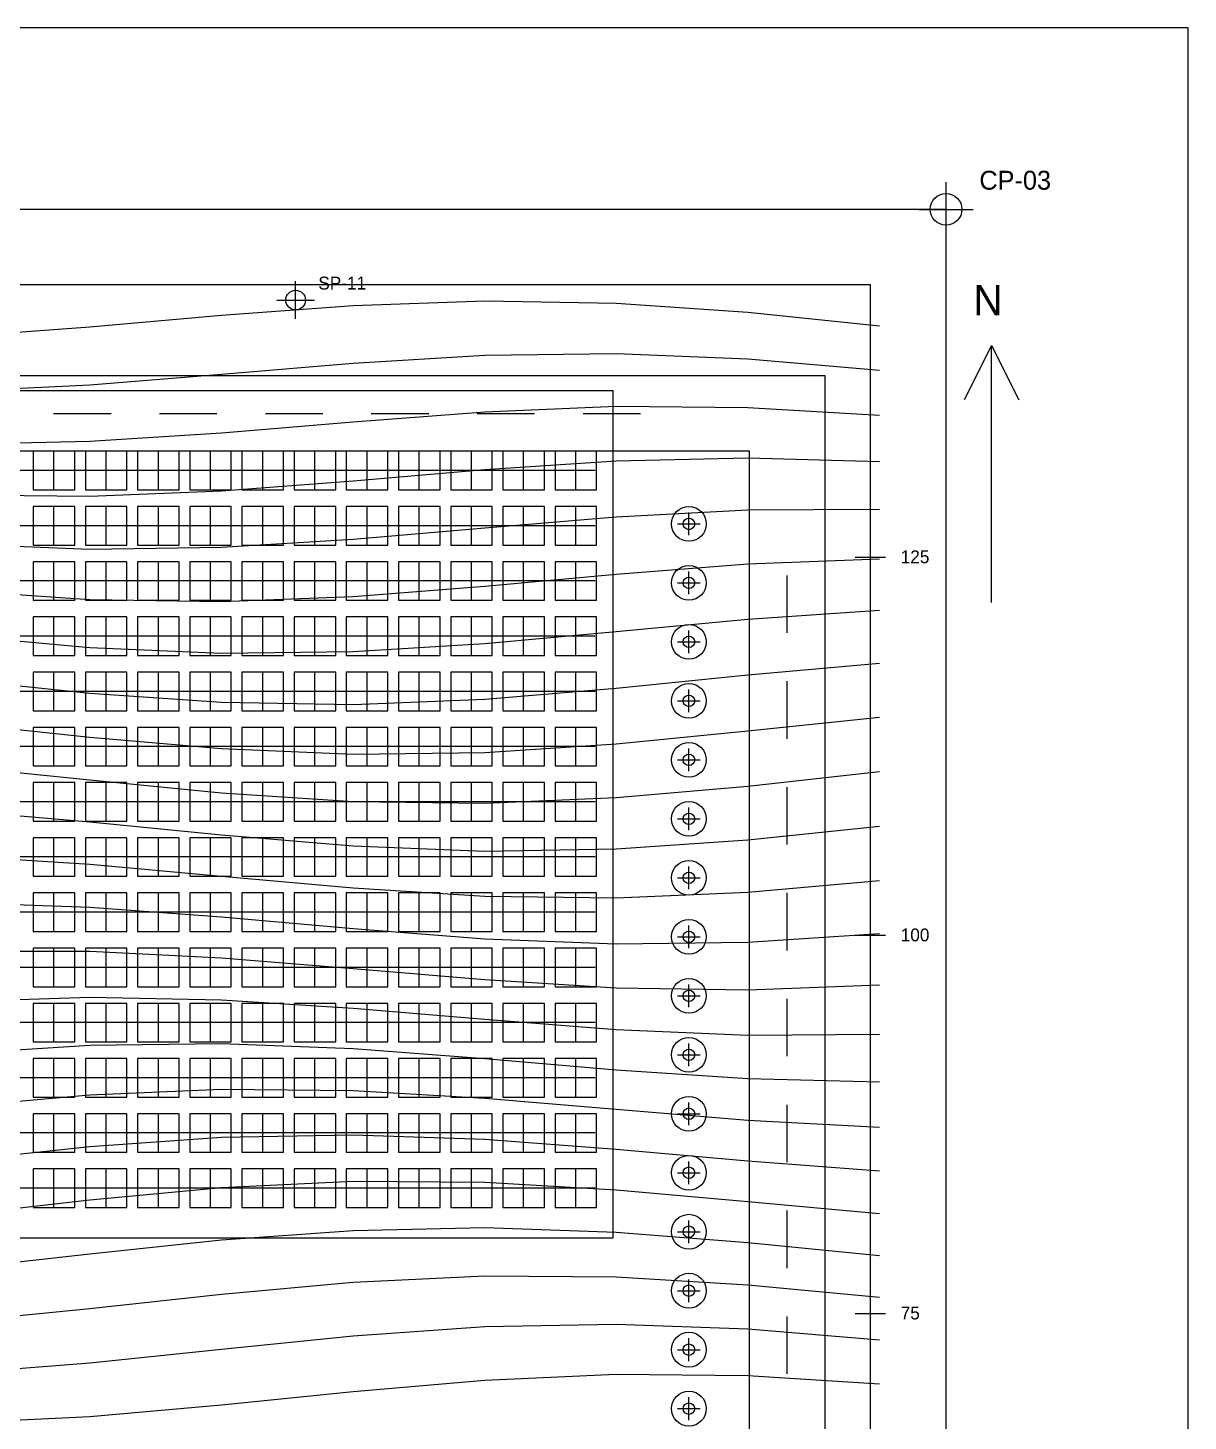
# Model space of a CAD drawing. Header units: metres. Extents: x -8 to 268, y -14 to 160.
# Drawn here: x 191.3 to 268, y 67.9 to 160 of the extents above; entities that cross this region are included whole.
import ezdxf

# ---------------------------------------------------------------- set-up
doc = ezdxf.new("R2010")
doc.units = ezdxf.units.M
for name, color, linetype in [('Annotations', 7, 'CONTINUOUS'), ('Energy network', 5, 'CONTINUOUS'), ('Landscape', 6, 'CONTINUOUS'), ('Road & access', 7, 'CONTINUOUS'), ('Site boundary', 8, 'CONTINUOUS'), ('Solar modules', 2, 'CONTINUOUS'), ('Survey control', 3, 'CONTINUOUS'), ('Topography', 8, 'CONTINUOUS')]:
    doc.layers.add(name, color=color, linetype=linetype)
doc.styles.get("Standard").update_dxf_attribs({"font": 'sans-serif'})

msp = doc.modelspace()

# ---------------------------------------------------------------- linework, layer by layer
at = {"layer": 'Annotations'}
for p, q in [((255, 139), (253.2, 135.4)), ((255, 122), (255, 139)), ((255, 139), (256.8, 135.4)), ((246, 125), (248, 125)), ((246, 100), (248, 100)), ((246, 75), (248, 75))]:
    msp.add_line(p, q, dxfattribs=at)
at = {"layer": 'Energy network'}
for p, q in [((132, 130.75), (228.8, 130.75)), ((132, 127.1), (228.8, 127.1)), ((132, 123.45), (228.8, 123.45)), ((132, 119.8), (228.8, 119.8)), ((132, 116.15), (228.8, 116.15)), ((132, 112.5), (228.8, 112.5)), ((132, 108.85), (228.8, 108.85)), ((132, 105.2), (228.8, 105.2)), ((132, 101.55), (228.8, 101.55)), ((132, 97.9), (228.8, 97.9)), ((132, 94.25), (228.8, 94.25)), ((132, 90.6), (228.8, 90.6)), ((132, 86.95), (228.8, 86.95)), ((132, 83.3), (228.8, 83.3))]:
    msp.add_line(p, q, dxfattribs=at)
msp.add_lwpolyline([(131, 80), (230, 80), (230, 136), (131, 136)], close=True, dxfattribs=at)
at = {"layer": 'Landscape'}
for p, q in [((234.25, 127.2), (235.75, 127.2)), ((235, 126.45), (235, 127.95)), ((235, 122.55), (235, 124.05)), ((234.25, 123.3), (235.75, 123.3)), ((235, 118.65), (235, 120.15)), ((234.25, 119.4), (235.75, 119.4)), ((235, 114.75), (235, 116.25)), ((234.25, 115.5), (235.75, 115.5)), ((234.25, 111.6), (235.75, 111.6)), ((235, 110.85), (235, 112.35)), ((235, 106.95), (235, 108.45)), ((234.25, 107.7), (235.75, 107.7)), ((235, 103.05), (235, 104.55)), ((234.25, 103.8), (235.75, 103.8)), ((235, 99.15), (235, 100.65)), ((234.25, 99.9), (235.75, 99.9)), ((235, 95.25), (235, 96.75)), ((234.25, 96), (235.75, 96)), ((235, 91.35), (235, 92.85)), ((234.25, 92.1), (235.75, 92.1)), ((235, 87.45), (235, 88.95)), ((234.25, 88.2), (235.75, 88.2)), ((235, 83.55), (235, 85.05)), ((234.25, 84.3), (235.75, 84.3)), ((235, 79.65), (235, 81.15)), ((234.25, 80.4), (235.75, 80.4)), ((234.25, 76.5), (235.75, 76.5)), ((235, 75.75), (235, 77.25)), ((235, 71.85), (235, 73.35)), ((234.25, 72.6), (235.75, 72.6)), ((235, 67.95), (235, 69.45)), ((234.25, 68.7), (235.75, 68.7))]:
    msp.add_line(p, q, dxfattribs=at)
for centre, radius in [((235, 127.2), 1.15), ((235, 127.2), 0.38), ((235, 123.3), 1.15), ((235, 123.3), 0.38), ((235, 119.4), 1.15), ((235, 119.4), 0.38), ((235, 115.5), 1.15), ((235, 115.5), 0.38), ((235, 111.6), 1.15), ((235, 111.6), 0.38), ((235, 107.7), 1.15), ((235, 107.7), 0.38), ((235, 103.8), 1.15), ((235, 103.8), 0.38), ((235, 99.9), 1.15), ((235, 99.9), 0.38), ((235, 96), 1.15), ((235, 96), 0.38), ((235, 92.1), 1.15), ((235, 92.1), 0.38), ((235, 88.2), 1.15), ((235, 88.2), 0.38), ((235, 84.3), 1.15), ((235, 84.3), 0.38), ((235, 80.4), 1.15), ((235, 80.4), 0.38), ((235, 76.5), 1.15), ((235, 76.5), 0.38), ((235, 72.6), 1.15), ((235, 72.6), 0.38), ((235, 68.7), 1.15), ((235, 68.7), 0.38)]:
    msp.add_circle(centre, radius, dxfattribs=at)
at = {"layer": 'Road & access'}
for p, q in [((193, 134.5), (196.8, 134.5)), ((200, 134.5), (203.8, 134.5)), ((207, 134.5), (210.8, 134.5)), ((214, 134.5), (217.8, 134.5)), ((221, 134.5), (224.8, 134.5)), ((228, 134.5), (231.8, 134.5)), ((241.5, 120), (241.5, 123.8)), ((241.5, 113), (241.5, 116.8)), ((241.5, 106), (241.5, 109.8)), ((241.5, 99), (241.5, 102.8)), ((241.5, 92), (241.5, 95.8)), ((241.5, 85), (241.5, 88.8)), ((241.5, 78), (241.5, 81.8)), ((241.5, 71), (241.5, 74.8))]:
    msp.add_line(p, q, dxfattribs=at)
for points in [[(8, 10), (244, 10), (244, 137), (8, 137)], [(13, 15), (239, 15), (239, 132), (13, 132)]]:
    msp.add_lwpolyline(points, close=True, dxfattribs=at)
at = {"layer": 'Site boundary'}
for points in [[(-8, -14), (268, -14), (268, 160), (-8, 160)], [(0, 0), (252, 0), (252, 148), (0, 148)], [(5, 5), (247, 5), (247, 143), (5, 143)]]:
    msp.add_lwpolyline(points, close=True, dxfattribs=at)
at = {"layer": 'Solar modules'}
for p, q in [((193.025, 129.45), (193.025, 132)), ((196.475, 129.45), (196.475, 132)), ((199.925, 129.45), (199.925, 132)), ((203.375, 129.45), (203.375, 132)), ((206.825, 129.45), (206.825, 132)), ((210.275, 129.45), (210.275, 132)), ((213.725, 129.45), (213.725, 132)), ((217.175, 129.45), (217.175, 132)), ((220.625, 129.45), (220.625, 132)), ((224.075, 129.45), (224.075, 132)), ((227.525, 129.45), (227.525, 132)), ((193.025, 125.8), (193.025, 128.35)), ((196.475, 125.8), (196.475, 128.35)), ((199.925, 125.8), (199.925, 128.35)), ((203.375, 125.8), (203.375, 128.35)), ((206.825, 125.8), (206.825, 128.35)), ((210.275, 125.8), (210.275, 128.35)), ((213.725, 125.8), (213.725, 128.35)), ((217.175, 125.8), (217.175, 128.35)), ((220.625, 125.8), (220.625, 128.35)), ((224.075, 125.8), (224.075, 128.35)), ((227.525, 125.8), (227.525, 128.35)), ((193.025, 122.15), (193.025, 124.7)), ((196.475, 122.15), (196.475, 124.7)), ((199.925, 122.15), (199.925, 124.7)), ((203.375, 122.15), (203.375, 124.7)), ((206.825, 122.15), (206.825, 124.7)), ((210.275, 122.15), (210.275, 124.7)), ((213.725, 122.15), (213.725, 124.7)), ((217.175, 122.15), (217.175, 124.7)), ((220.625, 122.15), (220.625, 124.7)), ((224.075, 122.15), (224.075, 124.7)), ((227.525, 122.15), (227.525, 124.7)), ((193.025, 118.5), (193.025, 121.05)), ((196.475, 118.5), (196.475, 121.05)), ((199.925, 118.5), (199.925, 121.05)), ((203.375, 118.5), (203.375, 121.05)), ((206.825, 118.5), (206.825, 121.05)), ((210.275, 118.5), (210.275, 121.05)), ((213.725, 118.5), (213.725, 121.05)), ((217.175, 118.5), (217.175, 121.05)), ((220.625, 118.5), (220.625, 121.05)), ((224.075, 118.5), (224.075, 121.05)), ((227.525, 118.5), (227.525, 121.05)), ((193.025, 114.85), (193.025, 117.4)), ((196.475, 114.85), (196.475, 117.4)), ((199.925, 114.85), (199.925, 117.4)), ((203.375, 114.85), (203.375, 117.4)), ((206.825, 114.85), (206.825, 117.4)), ((210.275, 114.85), (210.275, 117.4)), ((213.725, 114.85), (213.725, 117.4)), ((217.175, 114.85), (217.175, 117.4)), ((220.625, 114.85), (220.625, 117.4)), ((224.075, 114.85), (224.075, 117.4)), ((227.525, 114.85), (227.525, 117.4)), ((193.025, 111.2), (193.025, 113.75)), ((196.475, 111.2), (196.475, 113.75)), ((199.925, 111.2), (199.925, 113.75)), ((203.375, 111.2), (203.375, 113.75)), ((206.825, 111.2), (206.825, 113.75)), ((210.275, 111.2), (210.275, 113.75)), ((213.725, 111.2), (213.725, 113.75)), ((217.175, 111.2), (217.175, 113.75)), ((220.625, 111.2), (220.625, 113.75)), ((224.075, 111.2), (224.075, 113.75)), ((227.525, 111.2), (227.525, 113.75)), ((193.025, 107.55), (193.025, 110.1)), ((196.475, 107.55), (196.475, 110.1)), ((199.925, 107.55), (199.925, 110.1)), ((203.375, 107.55), (203.375, 110.1)), ((206.825, 107.55), (206.825, 110.1)), ((210.275, 107.55), (210.275, 110.1)), ((213.725, 107.55), (213.725, 110.1)), ((217.175, 107.55), (217.175, 110.1)), ((220.625, 107.55), (220.625, 110.1)), ((224.075, 107.55), (224.075, 110.1)), ((227.525, 107.55), (227.525, 110.1)), ((193.025, 103.9), (193.025, 106.45)), ((196.475, 103.9), (196.475, 106.45)), ((199.925, 103.9), (199.925, 106.45)), ((203.375, 103.9), (203.375, 106.45)), ((206.825, 103.9), (206.825, 106.45)), ((210.275, 103.9), (210.275, 106.45)), ((213.725, 103.9), (213.725, 106.45)), ((217.175, 103.9), (217.175, 106.45)), ((220.625, 103.9), (220.625, 106.45)), ((224.075, 103.9), (224.075, 106.45)), ((227.525, 103.9), (227.525, 106.45)), ((193.025, 100.25), (193.025, 102.8)), ((196.475, 100.25), (196.475, 102.8)), ((199.925, 100.25), (199.925, 102.8)), ((203.375, 100.25), (203.375, 102.8)), ((206.825, 100.25), (206.825, 102.8)), ((210.275, 100.25), (210.275, 102.8)), ((213.725, 100.25), (213.725, 102.8)), ((217.175, 100.25), (217.175, 102.8)), ((220.625, 100.25), (220.625, 102.8)), ((224.075, 100.25), (224.075, 102.8)), ((227.525, 100.25), (227.525, 102.8)), ((193.025, 96.6), (193.025, 99.15)), ((196.475, 96.6), (196.475, 99.15)), ((199.925, 96.6), (199.925, 99.15)), ((203.375, 96.6), (203.375, 99.15)), ((206.825, 96.6), (206.825, 99.15)), ((210.275, 96.6), (210.275, 99.15)), ((213.725, 96.6), (213.725, 99.15)), ((217.175, 96.6), (217.175, 99.15)), ((220.625, 96.6), (220.625, 99.15)), ((224.075, 96.6), (224.075, 99.15)), ((227.525, 96.6), (227.525, 99.15)), ((193.025, 92.95), (193.025, 95.5)), ((196.475, 92.95), (196.475, 95.5)), ((199.925, 92.95), (199.925, 95.5)), ((203.375, 92.95), (203.375, 95.5)), ((206.825, 92.95), (206.825, 95.5)), ((210.275, 92.95), (210.275, 95.5)), ((213.725, 92.95), (213.725, 95.5)), ((217.175, 92.95), (217.175, 95.5)), ((220.625, 92.95), (220.625, 95.5)), ((224.075, 92.95), (224.075, 95.5)), ((227.525, 92.95), (227.525, 95.5)), ((193.025, 89.3), (193.025, 91.85)), ((196.475, 89.3), (196.475, 91.85)), ((199.925, 89.3), (199.925, 91.85)), ((203.375, 89.3), (203.375, 91.85)), ((206.825, 89.3), (206.825, 91.85)), ((210.275, 89.3), (210.275, 91.85)), ((213.725, 89.3), (213.725, 91.85)), ((217.175, 89.3), (217.175, 91.85)), ((220.625, 89.3), (220.625, 91.85)), ((224.075, 89.3), (224.075, 91.85)), ((227.525, 89.3), (227.525, 91.85)), ((193.025, 85.65), (193.025, 88.2)), ((196.475, 85.65), (196.475, 88.2)), ((199.925, 85.65), (199.925, 88.2)), ((203.375, 85.65), (203.375, 88.2)), ((206.825, 85.65), (206.825, 88.2)), ((210.275, 85.65), (210.275, 88.2)), ((213.725, 85.65), (213.725, 88.2)), ((217.175, 85.65), (217.175, 88.2)), ((220.625, 85.65), (220.625, 88.2)), ((224.075, 85.65), (224.075, 88.2)), ((227.525, 85.65), (227.525, 88.2)), ((193.025, 82), (193.025, 84.55)), ((196.475, 82), (196.475, 84.55)), ((199.925, 82), (199.925, 84.55)), ((203.375, 82), (203.375, 84.55)), ((206.825, 82), (206.825, 84.55)), ((210.275, 82), (210.275, 84.55)), ((213.725, 82), (213.725, 84.55)), ((217.175, 82), (217.175, 84.55)), ((220.625, 82), (220.625, 84.55)), ((224.075, 82), (224.075, 84.55)), ((227.525, 82), (227.525, 84.55))]:
    msp.add_line(p, q, dxfattribs=at)
for points in [[(191.65, 129.45), (194.4, 129.45), (194.4, 132), (191.65, 132)], [(195.1, 129.45), (197.85, 129.45), (197.85, 132), (195.1, 132)], [(198.55, 129.45), (201.3, 129.45), (201.3, 132), (198.55, 132)], [(202, 129.45), (204.75, 129.45), (204.75, 132), (202, 132)], [(205.45, 129.45), (208.2, 129.45), (208.2, 132), (205.45, 132)], [(208.9, 129.45), (211.65, 129.45), (211.65, 132), (208.9, 132)], [(212.35, 129.45), (215.1, 129.45), (215.1, 132), (212.35, 132)], [(215.8, 129.45), (218.55, 129.45), (218.55, 132), (215.8, 132)], [(219.25, 129.45), (222, 129.45), (222, 132), (219.25, 132)], [(222.7, 129.45), (225.45, 129.45), (225.45, 132), (222.7, 132)], [(226.15, 129.45), (228.9, 129.45), (228.9, 132), (226.15, 132)], [(191.65, 125.8), (194.4, 125.8), (194.4, 128.35), (191.65, 128.35)], [(195.1, 125.8), (197.85, 125.8), (197.85, 128.35), (195.1, 128.35)], [(198.55, 125.8), (201.3, 125.8), (201.3, 128.35), (198.55, 128.35)], [(202, 125.8), (204.75, 125.8), (204.75, 128.35), (202, 128.35)], [(205.45, 125.8), (208.2, 125.8), (208.2, 128.35), (205.45, 128.35)], [(208.9, 125.8), (211.65, 125.8), (211.65, 128.35), (208.9, 128.35)], [(212.35, 125.8), (215.1, 125.8), (215.1, 128.35), (212.35, 128.35)], [(215.8, 125.8), (218.55, 125.8), (218.55, 128.35), (215.8, 128.35)], [(219.25, 125.8), (222, 125.8), (222, 128.35), (219.25, 128.35)], [(222.7, 125.8), (225.45, 125.8), (225.45, 128.35), (222.7, 128.35)], [(226.15, 125.8), (228.9, 125.8), (228.9, 128.35), (226.15, 128.35)], [(191.65, 122.15), (194.4, 122.15), (194.4, 124.7), (191.65, 124.7)], [(195.1, 122.15), (197.85, 122.15), (197.85, 124.7), (195.1, 124.7)], [(198.55, 122.15), (201.3, 122.15), (201.3, 124.7), (198.55, 124.7)], [(202, 122.15), (204.75, 122.15), (204.75, 124.7), (202, 124.7)], [(205.45, 122.15), (208.2, 122.15), (208.2, 124.7), (205.45, 124.7)], [(208.9, 122.15), (211.65, 122.15), (211.65, 124.7), (208.9, 124.7)], [(212.35, 122.15), (215.1, 122.15), (215.1, 124.7), (212.35, 124.7)], [(215.8, 122.15), (218.55, 122.15), (218.55, 124.7), (215.8, 124.7)], [(219.25, 122.15), (222, 122.15), (222, 124.7), (219.25, 124.7)], [(222.7, 122.15), (225.45, 122.15), (225.45, 124.7), (222.7, 124.7)], [(226.15, 122.15), (228.9, 122.15), (228.9, 124.7), (226.15, 124.7)], [(191.65, 118.5), (194.4, 118.5), (194.4, 121.05), (191.65, 121.05)], [(195.1, 118.5), (197.85, 118.5), (197.85, 121.05), (195.1, 121.05)], [(198.55, 118.5), (201.3, 118.5), (201.3, 121.05), (198.55, 121.05)], [(202, 118.5), (204.75, 118.5), (204.75, 121.05), (202, 121.05)], [(205.45, 118.5), (208.2, 118.5), (208.2, 121.05), (205.45, 121.05)], [(208.9, 118.5), (211.65, 118.5), (211.65, 121.05), (208.9, 121.05)], [(212.35, 118.5), (215.1, 118.5), (215.1, 121.05), (212.35, 121.05)], [(215.8, 118.5), (218.55, 118.5), (218.55, 121.05), (215.8, 121.05)], [(219.25, 118.5), (222, 118.5), (222, 121.05), (219.25, 121.05)], [(222.7, 118.5), (225.45, 118.5), (225.45, 121.05), (222.7, 121.05)], [(226.15, 118.5), (228.9, 118.5), (228.9, 121.05), (226.15, 121.05)], [(191.65, 114.85), (194.4, 114.85), (194.4, 117.4), (191.65, 117.4)], [(195.1, 114.85), (197.85, 114.85), (197.85, 117.4), (195.1, 117.4)], [(198.55, 114.85), (201.3, 114.85), (201.3, 117.4), (198.55, 117.4)], [(202, 114.85), (204.75, 114.85), (204.75, 117.4), (202, 117.4)], [(205.45, 114.85), (208.2, 114.85), (208.2, 117.4), (205.45, 117.4)], [(208.9, 114.85), (211.65, 114.85), (211.65, 117.4), (208.9, 117.4)], [(212.35, 114.85), (215.1, 114.85), (215.1, 117.4), (212.35, 117.4)], [(215.8, 114.85), (218.55, 114.85), (218.55, 117.4), (215.8, 117.4)], [(219.25, 114.85), (222, 114.85), (222, 117.4), (219.25, 117.4)], [(222.7, 114.85), (225.45, 114.85), (225.45, 117.4), (222.7, 117.4)], [(226.15, 114.85), (228.9, 114.85), (228.9, 117.4), (226.15, 117.4)], [(191.65, 111.2), (194.4, 111.2), (194.4, 113.75), (191.65, 113.75)], [(195.1, 111.2), (197.85, 111.2), (197.85, 113.75), (195.1, 113.75)], [(198.55, 111.2), (201.3, 111.2), (201.3, 113.75), (198.55, 113.75)], [(202, 111.2), (204.75, 111.2), (204.75, 113.75), (202, 113.75)], [(205.45, 111.2), (208.2, 111.2), (208.2, 113.75), (205.45, 113.75)], [(208.9, 111.2), (211.65, 111.2), (211.65, 113.75), (208.9, 113.75)], [(212.35, 111.2), (215.1, 111.2), (215.1, 113.75), (212.35, 113.75)], [(215.8, 111.2), (218.55, 111.2), (218.55, 113.75), (215.8, 113.75)], [(219.25, 111.2), (222, 111.2), (222, 113.75), (219.25, 113.75)], [(222.7, 111.2), (225.45, 111.2), (225.45, 113.75), (222.7, 113.75)], [(226.15, 111.2), (228.9, 111.2), (228.9, 113.75), (226.15, 113.75)], [(191.65, 107.55), (194.4, 107.55), (194.4, 110.1), (191.65, 110.1)], [(195.1, 107.55), (197.85, 107.55), (197.85, 110.1), (195.1, 110.1)], [(198.55, 107.55), (201.3, 107.55), (201.3, 110.1), (198.55, 110.1)], [(202, 107.55), (204.75, 107.55), (204.75, 110.1), (202, 110.1)], [(205.45, 107.55), (208.2, 107.55), (208.2, 110.1), (205.45, 110.1)], [(208.9, 107.55), (211.65, 107.55), (211.65, 110.1), (208.9, 110.1)], [(212.35, 107.55), (215.1, 107.55), (215.1, 110.1), (212.35, 110.1)], [(215.8, 107.55), (218.55, 107.55), (218.55, 110.1), (215.8, 110.1)], [(219.25, 107.55), (222, 107.55), (222, 110.1), (219.25, 110.1)], [(222.7, 107.55), (225.45, 107.55), (225.45, 110.1), (222.7, 110.1)], [(226.15, 107.55), (228.9, 107.55), (228.9, 110.1), (226.15, 110.1)], [(191.65, 103.9), (194.4, 103.9), (194.4, 106.45), (191.65, 106.45)], [(195.1, 103.9), (197.85, 103.9), (197.85, 106.45), (195.1, 106.45)], [(198.55, 103.9), (201.3, 103.9), (201.3, 106.45), (198.55, 106.45)], [(202, 103.9), (204.75, 103.9), (204.75, 106.45), (202, 106.45)], [(205.45, 103.9), (208.2, 103.9), (208.2, 106.45), (205.45, 106.45)], [(208.9, 103.9), (211.65, 103.9), (211.65, 106.45), (208.9, 106.45)], [(212.35, 103.9), (215.1, 103.9), (215.1, 106.45), (212.35, 106.45)], [(215.8, 103.9), (218.55, 103.9), (218.55, 106.45), (215.8, 106.45)], [(219.25, 103.9), (222, 103.9), (222, 106.45), (219.25, 106.45)], [(222.7, 103.9), (225.45, 103.9), (225.45, 106.45), (222.7, 106.45)], [(226.15, 103.9), (228.9, 103.9), (228.9, 106.45), (226.15, 106.45)], [(191.65, 100.25), (194.4, 100.25), (194.4, 102.8), (191.65, 102.8)], [(195.1, 100.25), (197.85, 100.25), (197.85, 102.8), (195.1, 102.8)], [(198.55, 100.25), (201.3, 100.25), (201.3, 102.8), (198.55, 102.8)], [(202, 100.25), (204.75, 100.25), (204.75, 102.8), (202, 102.8)], [(205.45, 100.25), (208.2, 100.25), (208.2, 102.8), (205.45, 102.8)], [(208.9, 100.25), (211.65, 100.25), (211.65, 102.8), (208.9, 102.8)], [(212.35, 100.25), (215.1, 100.25), (215.1, 102.8), (212.35, 102.8)], [(215.8, 100.25), (218.55, 100.25), (218.55, 102.8), (215.8, 102.8)], [(219.25, 100.25), (222, 100.25), (222, 102.8), (219.25, 102.8)], [(222.7, 100.25), (225.45, 100.25), (225.45, 102.8), (222.7, 102.8)], [(226.15, 100.25), (228.9, 100.25), (228.9, 102.8), (226.15, 102.8)], [(191.65, 96.6), (194.4, 96.6), (194.4, 99.15), (191.65, 99.15)], [(195.1, 96.6), (197.85, 96.6), (197.85, 99.15), (195.1, 99.15)], [(198.55, 96.6), (201.3, 96.6), (201.3, 99.15), (198.55, 99.15)], [(202, 96.6), (204.75, 96.6), (204.75, 99.15), (202, 99.15)], [(205.45, 96.6), (208.2, 96.6), (208.2, 99.15), (205.45, 99.15)], [(208.9, 96.6), (211.65, 96.6), (211.65, 99.15), (208.9, 99.15)], [(212.35, 96.6), (215.1, 96.6), (215.1, 99.15), (212.35, 99.15)], [(215.8, 96.6), (218.55, 96.6), (218.55, 99.15), (215.8, 99.15)], [(219.25, 96.6), (222, 96.6), (222, 99.15), (219.25, 99.15)], [(222.7, 96.6), (225.45, 96.6), (225.45, 99.15), (222.7, 99.15)], [(226.15, 96.6), (228.9, 96.6), (228.9, 99.15), (226.15, 99.15)], [(191.65, 92.95), (194.4, 92.95), (194.4, 95.5), (191.65, 95.5)], [(195.1, 92.95), (197.85, 92.95), (197.85, 95.5), (195.1, 95.5)], [(198.55, 92.95), (201.3, 92.95), (201.3, 95.5), (198.55, 95.5)], [(202, 92.95), (204.75, 92.95), (204.75, 95.5), (202, 95.5)], [(205.45, 92.95), (208.2, 92.95), (208.2, 95.5), (205.45, 95.5)], [(208.9, 92.95), (211.65, 92.95), (211.65, 95.5), (208.9, 95.5)], [(212.35, 92.95), (215.1, 92.95), (215.1, 95.5), (212.35, 95.5)], [(215.8, 92.95), (218.55, 92.95), (218.55, 95.5), (215.8, 95.5)], [(219.25, 92.95), (222, 92.95), (222, 95.5), (219.25, 95.5)], [(222.7, 92.95), (225.45, 92.95), (225.45, 95.5), (222.7, 95.5)], [(226.15, 92.95), (228.9, 92.95), (228.9, 95.5), (226.15, 95.5)], [(191.65, 89.3), (194.4, 89.3), (194.4, 91.85), (191.65, 91.85)], [(195.1, 89.3), (197.85, 89.3), (197.85, 91.85), (195.1, 91.85)], [(198.55, 89.3), (201.3, 89.3), (201.3, 91.85), (198.55, 91.85)], [(202, 89.3), (204.75, 89.3), (204.75, 91.85), (202, 91.85)], [(205.45, 89.3), (208.2, 89.3), (208.2, 91.85), (205.45, 91.85)], [(208.9, 89.3), (211.65, 89.3), (211.65, 91.85), (208.9, 91.85)], [(212.35, 89.3), (215.1, 89.3), (215.1, 91.85), (212.35, 91.85)], [(215.8, 89.3), (218.55, 89.3), (218.55, 91.85), (215.8, 91.85)], [(219.25, 89.3), (222, 89.3), (222, 91.85), (219.25, 91.85)], [(222.7, 89.3), (225.45, 89.3), (225.45, 91.85), (222.7, 91.85)], [(226.15, 89.3), (228.9, 89.3), (228.9, 91.85), (226.15, 91.85)], [(191.65, 85.65), (194.4, 85.65), (194.4, 88.2), (191.65, 88.2)], [(195.1, 85.65), (197.85, 85.65), (197.85, 88.2), (195.1, 88.2)], [(198.55, 85.65), (201.3, 85.65), (201.3, 88.2), (198.55, 88.2)], [(202, 85.65), (204.75, 85.65), (204.75, 88.2), (202, 88.2)], [(205.45, 85.65), (208.2, 85.65), (208.2, 88.2), (205.45, 88.2)], [(208.9, 85.65), (211.65, 85.65), (211.65, 88.2), (208.9, 88.2)], [(212.35, 85.65), (215.1, 85.65), (215.1, 88.2), (212.35, 88.2)], [(215.8, 85.65), (218.55, 85.65), (218.55, 88.2), (215.8, 88.2)], [(219.25, 85.65), (222, 85.65), (222, 88.2), (219.25, 88.2)], [(222.7, 85.65), (225.45, 85.65), (225.45, 88.2), (222.7, 88.2)], [(226.15, 85.65), (228.9, 85.65), (228.9, 88.2), (226.15, 88.2)], [(191.65, 82), (194.4, 82), (194.4, 84.55), (191.65, 84.55)], [(195.1, 82), (197.85, 82), (197.85, 84.55), (195.1, 84.55)], [(198.55, 82), (201.3, 82), (201.3, 84.55), (198.55, 84.55)], [(202, 82), (204.75, 82), (204.75, 84.55), (202, 84.55)], [(205.45, 82), (208.2, 82), (208.2, 84.55), (205.45, 84.55)], [(208.9, 82), (211.65, 82), (211.65, 84.55), (208.9, 84.55)], [(212.35, 82), (215.1, 82), (215.1, 84.55), (212.35, 84.55)], [(215.8, 82), (218.55, 82), (218.55, 84.55), (215.8, 84.55)], [(219.25, 82), (222, 82), (222, 84.55), (219.25, 84.55)], [(222.7, 82), (225.45, 82), (225.45, 84.55), (222.7, 84.55)], [(226.15, 82), (228.9, 82), (228.9, 84.55), (226.15, 84.55)]]:
    msp.add_lwpolyline(points, close=True, dxfattribs=at)
at = {"layer": 'Survey control'}
for p, q in [((252, 146.2), (252, 149.8)), ((250.2, 148), (253.8, 148)), ((209, 140.75), (209, 143.25)), ((207.75, 142), (210.25, 142))]:
    msp.add_line(p, q, dxfattribs=at)
for centre, radius in [((252, 148), 1.05), ((209, 142), 0.65)]:
    msp.add_circle(centre, radius, dxfattribs=at)
at = {"layer": 'Topography'}
for points in [[(108.4, 141.347), (117.1, 142.09), (125.8, 142.417), (134.5, 142.254), (143.2, 141.666), (151.9, 140.837), (160.6, 140.019), (169.3, 139.452), (178, 139.297), (186.7, 139.589), (195.4, 140.224), (204.1, 140.993), (212.8, 141.643), (221.5, 141.954), (230.2, 141.802), (238.9, 141.199), (247.6, 140.29)], [(108.4, 137.749), (117.1, 138.618), (125.8, 139.164), (134.5, 139.242), (143.2, 138.837), (151.9, 138.075), (160.6, 137.177), (169.3, 136.402), (178, 135.964), (186.7, 135.974), (195.4, 136.406), (204.1, 137.106), (212.8, 137.837), (221.5, 138.352), (230.2, 138.466), (238.9, 138.112), (247.6, 137.363)], [(108.4, 134.101), (117.1, 135.017), (125.8, 135.733), (134.5, 136.045), (143.2, 135.864), (151.9, 135.24), (160.6, 134.347), (169.3, 133.435), (178, 132.753), (186.7, 132.477), (195.4, 132.661), (204.1, 133.22), (212.8, 133.957), (221.5, 134.622), (230.2, 134.985), (238.9, 134.909), (247.6, 134.387)], [(108.4, 130.445), (117.1, 131.324), (125.8, 132.142), (134.5, 132.659), (143.2, 132.718), (151.9, 132.29), (160.6, 131.486), (169.3, 130.521), (178, 129.655), (186.7, 129.114), (195.4, 129.028), (204.1, 129.387), (212.8, 130.055), (221.5, 130.801), (230.2, 131.374), (238.9, 131.578), (247.6, 131.328)], [(108.4, 126.824), (117.1, 127.581), (125.8, 128.424), (134.5, 129.096), (143.2, 129.388), (151.9, 129.195), (160.6, 128.552), (169.3, 127.622), (178, 126.65), (186.7, 125.892), (195.4, 125.537), (204.1, 125.658), (212.8, 126.186), (221.5, 126.937), (230.2, 127.661), (238.9, 128.122), (247.6, 128.165)], [(108.4, 123.272), (117.1, 123.837), (125.8, 124.623), (134.5, 125.384), (143.2, 125.878), (151.9, 125.934), (160.6, 125.509), (169.3, 124.698), (178, 123.708), (186.7, 122.799), (195.4, 122.205), (204.1, 122.07), (212.8, 122.405), (221.5, 123.084), (230.2, 123.887), (238.9, 124.557), (247.6, 124.887)], [(108.4, 119.82), (117.1, 120.137), (125.8, 120.789), (134.5, 121.563), (143.2, 122.208), (151.9, 122.503), (160.6, 122.332), (169.3, 121.712), (178, 120.794), (186.7, 119.814), (195.4, 119.032), (204.1, 118.65), (212.8, 118.755), (221.5, 119.295), (230.2, 120.096), (238.9, 120.911), (247.6, 121.494)], [(108.4, 116.484), (117.1, 116.519), (125.8, 116.972), (134.5, 117.682), (143.2, 118.412), (151.9, 118.914), (160.6, 119.007), (169.3, 118.632), (178, 117.867), (186.7, 116.906), (195.4, 116.006), (204.1, 115.408), (212.8, 115.27), (221.5, 115.617), (230.2, 116.338), (238.9, 117.219), (247.6, 118.001)], [(108.4, 113.269), (117.1, 113.017), (125.8, 113.222), (134.5, 113.796), (143.2, 114.535), (151.9, 115.191), (160.6, 115.535), (169.3, 115.435), (178, 114.891), (186.7, 114.036), (195.4, 113.1), (204.1, 112.341), (212.8, 111.97), (221.5, 112.089), (230.2, 112.662), (238.9, 113.524), (247.6, 114.432)], [(108.4, 110.167), (117.1, 109.647), (125.8, 109.581), (134.5, 109.958), (143.2, 110.632), (151.9, 111.373), (160.6, 111.929), (169.3, 112.109), (178, 111.834), (186.7, 111.163), (195.4, 110.277), (204.1, 109.427), (212.8, 108.857), (221.5, 108.737), (230.2, 109.107), (238.9, 109.871), (247.6, 110.821)], [(108.4, 107.158), (117.1, 106.415), (125.8, 106.079), (134.5, 106.218), (143.2, 106.757), (151.9, 107.507), (160.6, 108.219), (169.3, 108.657), (178, 108.673), (186.7, 108.247), (195.4, 107.494), (204.1, 106.633), (212.8, 105.92), (221.5, 105.572), (230.2, 105.707), (238.9, 106.302), (247.6, 107.207)], [(108.4, 104.214), (117.1, 103.312), (125.8, 102.733), (134.5, 102.615), (143.2, 102.963), (151.9, 103.647), (160.6, 104.441), (169.3, 105.093), (178, 105.397), (186.7, 105.255), (195.4, 104.706), (204.1, 103.916), (212.8, 103.128), (221.5, 102.589), (230.2, 102.478), (238.9, 102.852), (247.6, 103.629)], [(108.4, 101.298), (117.1, 100.319), (125.8, 99.546), (134.5, 99.178), (143.2, 99.297), (151.9, 99.845), (160.6, 100.644), (169.3, 101.445), (178, 102.006), (186.7, 102.161), (195.4, 101.869), (204.1, 101.227), (212.8, 100.442), (221.5, 99.766), (230.2, 99.424), (238.9, 99.546), (247.6, 100.126)], [(108.4, 98.371), (117.1, 97.403), (125.8, 96.505), (134.5, 95.918), (143.2, 95.793), (151.9, 96.15), (160.6, 96.875), (169.3, 97.748), (178, 98.513), (186.7, 98.951), (195.4, 98.945), (204.1, 98.516), (212.8, 97.812), (221.5, 97.068), (230.2, 96.532), (238.9, 96.394), (247.6, 96.729)], [(108.4, 95.396), (117.1, 94.527), (125.8, 93.586), (134.5, 92.832), (143.2, 92.472), (151.9, 92.603), (160.6, 93.184), (169.3, 94.046), (178, 94.942), (186.7, 95.624), (195.4, 95.908), (204.1, 95.736), (212.8, 95.184), (221.5, 94.447), (230.2, 93.774), (238.9, 93.396), (247.6, 93.458)], [(108.4, 92.341), (117.1, 91.649), (125.8, 90.752), (134.5, 89.901), (143.2, 89.339), (151.9, 89.231), (160.6, 89.613), (169.3, 90.382), (178, 91.328), (186.7, 92.191), (195.4, 92.742), (204.1, 92.847), (212.8, 92.506), (221.5, 91.852), (230.2, 91.11), (238.9, 90.533), (247.6, 90.321)], [(108.4, 89.183), (117.1, 88.732), (125.8, 87.961), (134.5, 87.092), (143.2, 86.382), (151.9, 86.046), (160.6, 86.194), (169.3, 86.8), (178, 87.708), (186.7, 88.675), (195.4, 89.445), (204.1, 89.822), (212.8, 89.729), (221.5, 89.225), (230.2, 88.492), (238.9, 87.776), (247.6, 87.315)], [(108.4, 85.909), (117.1, 85.739), (125.8, 85.168), (134.5, 84.365), (143.2, 83.575), (151.9, 83.044), (160.6, 82.947), (169.3, 83.336), (178, 84.123), (186.7, 85.106), (195.4, 86.027), (204.1, 86.646), (212.8, 86.815), (221.5, 86.515), (230.2, 85.865), (238.9, 85.082), (247.6, 84.42)], [(108.4, 82.519), (117.1, 82.647), (125.8, 82.329), (134.5, 81.669), (143.2, 80.877), (151.9, 80.205), (160.6, 79.876), (169.3, 80.016), (178, 80.612), (186.7, 81.523), (195.4, 82.511), (204.1, 83.319), (212.8, 83.739), (221.5, 83.677), (230.2, 83.175), (238.9, 82.404), (247.6, 81.607)], [(108.4, 79.026), (117.1, 79.439), (125.8, 79.407), (134.5, 78.956), (143.2, 78.24), (151.9, 77.495), (160.6, 76.971), (169.3, 76.852), (178, 77.206), (186.7, 77.962), (195.4, 78.93), (204.1, 79.854), (212.8, 80.49), (221.5, 80.675), (230.2, 80.374), (238.9, 79.691), (247.6, 78.837)], [(108.4, 75.454), (117.1, 76.115), (125.8, 76.374), (134.5, 76.178), (143.2, 75.611), (151.9, 74.869), (160.6, 74.203), (169.3, 73.843), (178, 73.927), (186.7, 74.462), (195.4, 75.322), (204.1, 76.279), (212.8, 77.074), (221.5, 77.492), (230.2, 77.422), (238.9, 76.894), (247.6, 76.064)], [(108.4, 71.836), (117.1, 72.684), (125.8, 73.214), (134.5, 73.296), (143.2, 72.936), (151.9, 72.273), (160.6, 71.535), (169.3, 70.973), (178, 70.783), (186.7, 71.052), (195.4, 71.726), (204.1, 72.628), (212.8, 73.51), (221.5, 74.123), (230.2, 74.293), (238.9, 73.97), (247.6, 73.243)], [(108.4, 68.21), (117.1, 69.17), (125.8, 69.923), (134.5, 70.281), (143.2, 70.168), (151.9, 69.652), (160.6, 68.918), (169.3, 68.212), (178, 67.772), (186.7, 67.752), (195.4, 68.18), (204.1, 68.944), (212.8, 69.83), (221.5, 70.581), (230.2, 70.974), (238.9, 70.887), (247.6, 70.331)]]:
    msp.add_lwpolyline(points, dxfattribs=at)

# ---------------------------------------------------------------- texts
at = {"layer": 'Annotations'}
for s, height, p in [('N', 2, (253.8, 141)), ('125', 0.85, (249, 124.6)), ('100', 0.85, (249, 99.6)), ('75', 0.85, (249, 74.6))]:
    msp.add_text(s, height=height, dxfattribs=at).set_placement(p)
at = {"layer": 'Survey control'}
for s, height, p in [('CP-03', 1.25, (254.2, 149.3)), ('SP-11', 0.85, (210.5, 142.7))]:
    msp.add_text(s, height=height, dxfattribs=at).set_placement(p)

doc.saveas('drawing.dxf')
